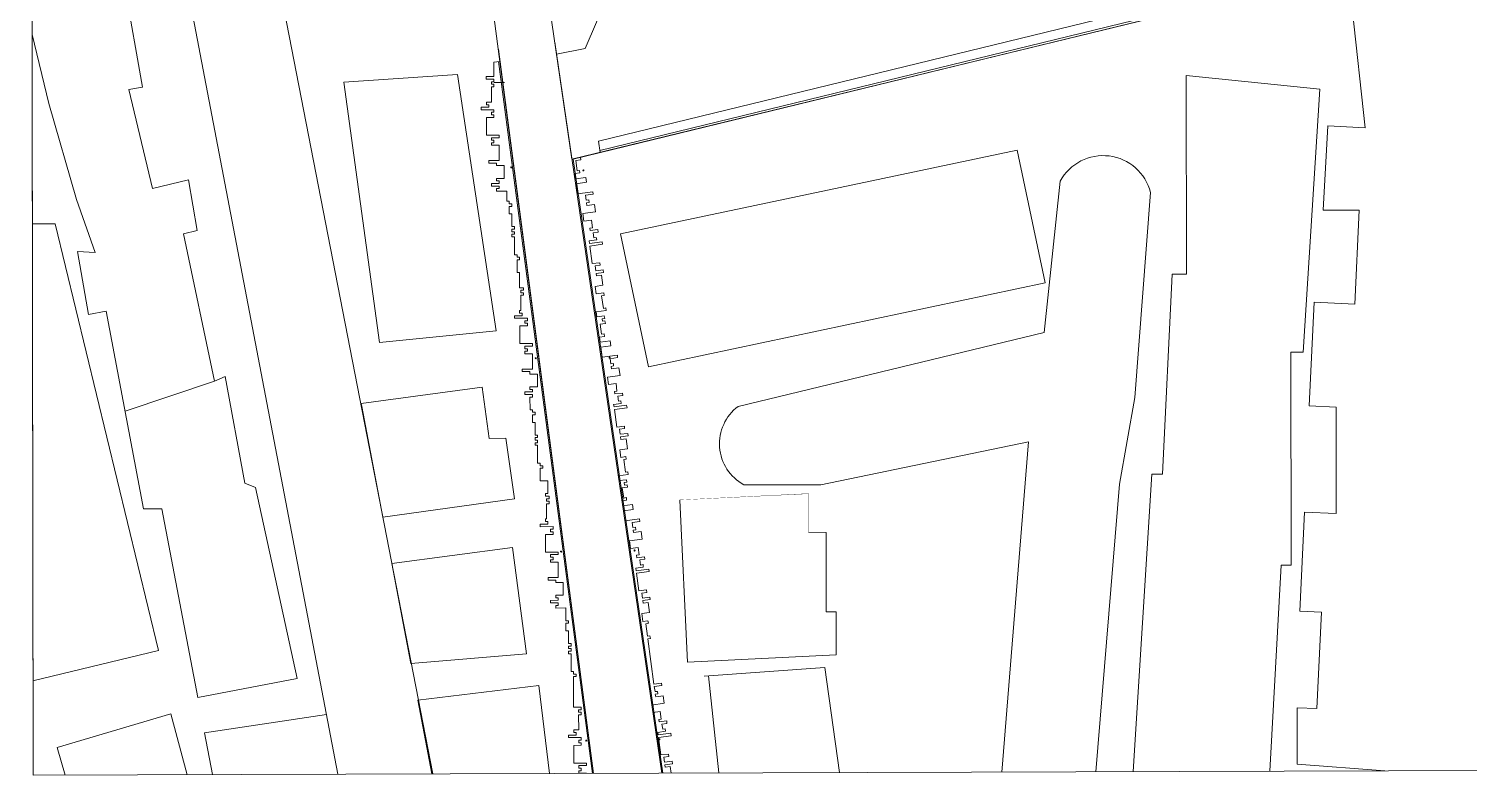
# Model space of a CAD drawing. Header units: metres. Extents: x -48 to 2360, y -1392 to 453.
# Drawn here: x 662.2 to 770, y -1069.7 to -1013.8 of the extents above; entities that cross this region are included whole.
import ezdxf

# ---------------------------------------------------------------- set-up
doc = ezdxf.new("R2010")
doc.units = ezdxf.units.M
doc.set_wipeout_variables(frame=1)
doc.layers.add('JARDINERAS', color=93, linetype='Continuous', lineweight=5, transparency=0.4)
doc.layers.add('TODO', color=210, linetype='Continuous', lineweight=5)

msp = doc.modelspace()

# ---------------------------------------------------------------- linework, layer by layer
at = {"layer": 'JARDINERAS', "transparency": 33554687, "flags": 128}
for points in [[(697.36, -1015.31), (704.49, -1069.54)], [(697.03, -1017.37), (697.02, -1016.28), (697.48, -1016.23)], [(704.4, -1069.54), (697.38, -1016.24)], [(697.82, -1018.86), (697.55, -1016.79)], [(696.45, -1017.56), (696.45, -1017.37)], [(696.45, -1017.37), (697.03, -1017.37)], [(697.03, -1017.56), (696.45, -1017.56)], [(696.84, -1017.94), (696.84, -1017.75)], [(696.84, -1017.75), (697.03, -1017.75)], [(697.03, -1017.75), (697.03, -1017.56)], [(697.43, -1017.81), (697.05, -1017.81)], [(697.81, -1017.81), (697.43, -1017.81)], [(697.03, -1017.94), (696.84, -1017.94)], [(696.84, -1019.28), (696.84, -1018.13)], [(696.84, -1018.13), (697.03, -1018.13)], [(697.03, -1018.13), (697.03, -1017.94)], [(696.08, -1019.85), (696.08, -1019.66)], [(696.08, -1019.66), (696.65, -1019.66)], [(697.03, -1019.85), (696.08, -1019.85)], [(696.46, -1019.47), (696.46, -1019.28)], [(696.46, -1019.28), (696.84, -1019.28)], [(696.65, -1019.47), (696.46, -1019.47)], [(696.65, -1019.66), (696.65, -1019.47)], [(696.84, -1020.23), (696.84, -1020.04)], [(696.84, -1020.04), (697.03, -1020.04)], [(697.03, -1020.04), (697.03, -1019.85)], [(696.46, -1021.75), (696.46, -1020.42)], [(696.46, -1020.42), (697.03, -1020.42)], [(697.03, -1020.23), (696.84, -1020.23)], [(697.03, -1020.42), (697.03, -1020.23)], [(697.41, -1021.75), (696.46, -1021.75)], [(696.84, -1022.13), (696.84, -1021.94)], [(696.84, -1021.94), (697.41, -1021.94)], [(697.03, -1022.13), (696.84, -1022.13)], [(697.03, -1022.32), (697.03, -1022.13)], [(697.41, -1021.94), (697.41, -1021.75)], [(696.84, -1022.51), (696.84, -1022.32)], [(696.84, -1022.32), (697.03, -1022.32)], [(697.41, -1022.51), (696.84, -1022.51)], [(697.41, -1023.65), (697.41, -1022.51)], [(696.65, -1023.85), (696.65, -1023.65)], [(696.65, -1023.65), (697.41, -1023.65)], [(697.22, -1023.84), (696.65, -1023.85)], [(697.23, -1024.03), (697.22, -1023.84)], [(697.8, -1024.03), (697.23, -1024.03)], [(697.8, -1024.99), (697.8, -1024.03)], [(702.96, -1023.54), (709.68, -1069.53)], [(703.53, -1023.61), (703.15, -1023.66)], [(703.15, -1023.66), (703.25, -1024.42)], [(703.31, -1023.45), (703.5, -1023.42)], [(703.5, -1023.42), (703.53, -1023.61)], [(696.85, -1025.56), (696.85, -1025.37)], [(696.85, -1025.37), (697.42, -1025.37)], [(697.23, -1024.99), (697.8, -1024.99)], [(697.23, -1025.18), (697.23, -1024.99)], [(697.42, -1025.18), (697.23, -1025.18)], [(697.42, -1025.37), (697.42, -1025.18)], [(703.47, -1024.58), (703.09, -1024.63)], [(703.09, -1024.63), (703.14, -1025.01)], [(703.14, -1025.01), (703.9, -1024.91)], [(703.95, -1025.28), (703.19, -1025.39)], [(703.19, -1025.39), (703.29, -1026.14)], [(703.25, -1024.42), (703.44, -1024.39)], [(703.44, -1024.39), (703.47, -1024.58)], [(703.9, -1024.91), (703.95, -1025.28)], [(697.42, -1025.56), (696.85, -1025.56)], [(697.23, -1025.94), (697.23, -1025.75)], [(697.23, -1025.75), (697.42, -1025.75)], [(697.99, -1025.94), (697.23, -1025.94)], [(697.42, -1025.75), (697.42, -1025.56)], [(697.99, -1026.7), (697.99, -1025.94)], [(703.29, -1026.14), (704.43, -1025.99)], [(704.45, -1026.18), (703.88, -1026.25)], [(703.88, -1026.25), (703.94, -1026.63)], [(704.43, -1025.99), (704.45, -1026.18)], [(698.18, -1026.7), (697.99, -1026.7)], [(698.18, -1026.89), (698.18, -1026.7)], [(698.37, -1026.89), (698.18, -1026.89)], [(698.18, -1027.65), (698.18, -1027.08)], [(698.18, -1027.08), (698.37, -1027.08)], [(698.37, -1027.08), (698.37, -1026.89)], [(704.63, -1027.5), (703.69, -1027.62)], [(703.94, -1026.63), (704.12, -1026.6)], [(704.15, -1026.79), (703.96, -1026.82)], [(703.96, -1026.82), (703.99, -1027.01)], [(703.99, -1027.01), (704.55, -1026.93)], [(704.12, -1026.6), (704.15, -1026.79)], [(704.55, -1026.93), (704.63, -1027.5)], [(698.37, -1027.65), (698.18, -1027.65)], [(698.37, -1028.6), (698.37, -1027.65)], [(698.56, -1028.6), (698.37, -1028.6)], [(698.56, -1028.79), (698.56, -1028.6)], [(703.69, -1027.62), (703.76, -1028.19)], [(703.76, -1028.19), (704.33, -1028.11)], [(704.4, -1028.68), (704.21, -1028.71)], [(704.33, -1028.11), (704.4, -1028.68)], [(698.37, -1028.98), (698.37, -1028.79)], [(698.37, -1028.79), (698.56, -1028.79)], [(698.56, -1028.98), (698.37, -1028.98)], [(698.37, -1029.36), (698.37, -1029.17)], [(698.37, -1029.17), (698.56, -1029.17)], [(698.57, -1029.36), (698.37, -1029.36)], [(698.56, -1029.17), (698.56, -1028.98)], [(698.57, -1030.7), (698.57, -1029.36)], [(704.72, -1029.6), (704.15, -1029.67)], [(704.15, -1029.67), (704.18, -1029.86)], [(704.18, -1029.86), (705.12, -1029.74)], [(704.21, -1028.71), (704.24, -1028.89)], [(704.24, -1028.89), (704.81, -1028.82)], [(704.83, -1029.01), (704.45, -1029.06)], [(704.45, -1029.06), (704.51, -1029.43)], [(704.51, -1029.43), (704.69, -1029.41)], [(704.69, -1029.41), (704.72, -1029.6)], [(704.81, -1028.82), (704.83, -1029.01)], [(705.12, -1029.74), (705.15, -1029.92)], [(698.76, -1030.7), (698.57, -1030.7)], [(698.76, -1030.89), (698.76, -1030.7)], [(705.15, -1029.92), (704.2, -1030.05)], [(704.2, -1030.05), (704.38, -1031.37)], [(698.95, -1030.89), (698.76, -1030.89)], [(698.76, -1032.03), (698.76, -1031.08)], [(698.76, -1031.08), (698.95, -1031.08)], [(698.95, -1031.08), (698.95, -1030.89)], [(704.38, -1031.37), (704.95, -1031.3)], [(704.97, -1031.48), (704.6, -1031.54)], [(704.6, -1031.54), (704.65, -1031.91)], [(704.65, -1031.91), (705.21, -1031.84)], [(704.95, -1031.3), (704.97, -1031.48)], [(705.21, -1031.84), (705.24, -1032.03)], [(698.95, -1032.03), (698.76, -1032.03)], [(698.95, -1033.17), (698.95, -1032.03)], [(705.18, -1032.99), (704.61, -1033.07)], [(705.24, -1032.03), (704.67, -1032.1)], [(704.67, -1032.1), (704.7, -1032.29)], [(704.7, -1032.29), (705.08, -1032.24)], [(705.08, -1032.24), (705.18, -1032.99)], [(699.24, -1033.17), (698.95, -1033.17)], [(699.05, -1033.55), (699.05, -1033.36)], [(699.05, -1033.36), (699.24, -1033.36)], [(699.24, -1033.55), (699.05, -1033.55)], [(699.05, -1034.88), (699.05, -1033.74)], [(699.05, -1033.74), (699.24, -1033.74)], [(699.24, -1033.36), (699.24, -1033.17)], [(699.24, -1033.74), (699.24, -1033.55)], [(704.61, -1033.07), (704.69, -1033.64)], [(704.69, -1033.64), (705.25, -1033.56)], [(705.28, -1033.75), (705.09, -1033.77)], [(705.09, -1033.77), (705.22, -1034.72)], [(705.25, -1033.56), (705.28, -1033.75)], [(698.95, -1034.88), (699.05, -1034.88)], [(698.95, -1035.07), (698.95, -1034.88)], [(699.14, -1035.07), (698.95, -1035.07)], [(699.14, -1035.27), (699.14, -1035.07)], [(705.43, -1034.88), (704.68, -1034.98)], [(704.68, -1034.98), (704.73, -1035.36)], [(705.22, -1034.72), (705.41, -1034.69)], [(705.41, -1034.69), (705.43, -1034.88)], [(698.57, -1035.46), (698.57, -1035.27)], [(698.57, -1035.27), (699.14, -1035.27)], [(699.53, -1035.45), (698.57, -1035.46)], [(698.96, -1037.36), (698.96, -1036.03)], [(698.96, -1036.03), (699.53, -1036.03)], [(699.34, -1035.65), (699.53, -1035.65)], [(699.34, -1035.84), (699.34, -1035.65)], [(699.53, -1035.84), (699.34, -1035.84)], [(699.53, -1035.65), (699.53, -1035.45)], [(699.53, -1036.03), (699.53, -1035.84)], [(704.73, -1035.36), (705.29, -1035.28)], [(705.37, -1035.85), (704.99, -1035.9)], [(704.99, -1035.9), (705.09, -1036.66)], [(705.32, -1035.47), (705.13, -1035.5)], [(705.13, -1035.5), (705.16, -1035.69)], [(705.16, -1035.69), (705.34, -1035.66)], [(705.29, -1035.28), (705.32, -1035.47)], [(705.34, -1035.66), (705.37, -1035.85)], [(705.31, -1036.82), (704.93, -1036.87)], [(704.93, -1036.87), (704.98, -1037.25)], [(704.98, -1037.25), (705.74, -1037.15)], [(705.09, -1036.66), (705.28, -1036.63)], [(705.28, -1036.63), (705.31, -1036.82)], [(705.74, -1037.15), (705.79, -1037.52)], [(699.91, -1037.36), (698.96, -1037.36)], [(699.34, -1037.74), (699.34, -1037.55)], [(699.34, -1037.55), (699.91, -1037.55)], [(699.53, -1037.74), (699.34, -1037.74)], [(699.34, -1038.12), (699.34, -1037.93)], [(699.34, -1037.93), (699.53, -1037.93)], [(699.91, -1038.12), (699.34, -1038.12)], [(699.53, -1037.93), (699.53, -1037.74)], [(699.91, -1037.55), (699.91, -1037.36)], [(699.91, -1039.26), (699.91, -1038.12)], [(705.79, -1037.52), (705.03, -1037.62)], [(705.03, -1037.62), (705.13, -1038.38)], [(705.13, -1038.38), (706.27, -1038.23)], [(706.27, -1038.23), (706.29, -1038.41)], [(699.15, -1039.45), (699.15, -1039.26)], [(699.15, -1039.26), (699.91, -1039.26)], [(699.72, -1039.45), (699.15, -1039.45)], [(699.72, -1039.64), (699.72, -1039.45)], [(706.29, -1038.41), (705.73, -1038.49)], [(705.73, -1038.49), (705.78, -1038.87)], [(705.78, -1038.87), (705.97, -1038.84)], [(705.99, -1039.03), (705.8, -1039.06)], [(705.8, -1039.06), (705.83, -1039.25)], [(705.83, -1039.25), (706.39, -1039.17)], [(705.97, -1038.84), (705.99, -1039.03)], [(706.39, -1039.17), (706.47, -1039.74)], [(700.29, -1039.64), (699.72, -1039.64)], [(700.29, -1040.59), (700.29, -1039.64)], [(706.47, -1039.74), (705.53, -1039.86)], [(705.53, -1039.86), (705.6, -1040.43)], [(705.6, -1040.43), (706.17, -1040.35)], [(706.17, -1040.35), (706.24, -1040.92)], [(699.34, -1041.17), (699.34, -1040.98)], [(699.34, -1040.98), (699.91, -1040.98)], [(699.91, -1041.17), (699.34, -1041.17)], [(699.72, -1040.6), (700.29, -1040.59)], [(699.72, -1040.79), (699.72, -1040.6)], [(699.91, -1040.79), (699.72, -1040.79)], [(699.73, -1042.31), (699.72, -1041.36)], [(699.72, -1041.36), (699.91, -1041.36)], [(699.91, -1040.98), (699.91, -1040.79)], [(699.91, -1041.36), (699.91, -1041.17)], [(706.24, -1040.92), (706.06, -1040.94)], [(706.06, -1040.94), (706.08, -1041.13)], [(706.08, -1041.13), (706.65, -1041.06)], [(706.67, -1041.25), (706.3, -1041.3)], [(706.3, -1041.3), (706.35, -1041.67)], [(706.65, -1041.06), (706.67, -1041.25)], [(699.92, -1042.31), (699.73, -1042.31)], [(699.92, -1042.5), (699.92, -1042.31)], [(700.11, -1042.5), (699.92, -1042.5)], [(699.92, -1043.26), (699.92, -1042.69)], [(699.92, -1042.69), (700.11, -1042.69)], [(700.11, -1042.69), (700.11, -1042.5)], [(706.56, -1041.84), (705.99, -1041.91)], [(705.99, -1041.91), (706.02, -1042.1)], [(706.02, -1042.1), (706.96, -1041.97)], [(706.99, -1042.16), (706.05, -1042.29)], [(706.05, -1042.29), (706.22, -1043.61)], [(706.35, -1041.67), (706.54, -1041.65)], [(706.54, -1041.65), (706.56, -1041.84)], [(706.96, -1041.97), (706.99, -1042.16)], [(700.11, -1043.26), (699.92, -1043.26)], [(700.11, -1044.21), (700.11, -1043.26)], [(706.22, -1043.61), (706.79, -1043.53)], [(706.81, -1043.72), (706.44, -1043.77)], [(706.44, -1043.77), (706.49, -1044.15)], [(706.79, -1043.53), (706.81, -1043.72)], [(700.3, -1044.21), (700.11, -1044.21)], [(700.11, -1044.59), (700.11, -1044.4)], [(700.11, -1044.4), (700.3, -1044.4)], [(700.3, -1044.59), (700.11, -1044.59)], [(700.11, -1044.97), (700.11, -1044.78)], [(700.11, -1044.78), (700.3, -1044.78)], [(700.3, -1044.4), (700.3, -1044.21)], [(700.3, -1044.78), (700.3, -1044.59)], [(706.49, -1044.15), (707.05, -1044.08)], [(707.08, -1044.26), (706.51, -1044.34)], [(706.51, -1044.34), (706.54, -1044.53)], [(706.54, -1044.53), (706.92, -1044.48)], [(706.92, -1044.48), (707.02, -1045.23)], [(707.05, -1044.08), (707.08, -1044.26)], [(700.3, -1044.97), (700.11, -1044.97)], [(700.3, -1046.31), (700.3, -1044.97)], [(707.02, -1045.23), (706.45, -1045.31)], [(706.45, -1045.31), (706.53, -1045.88)], [(706.53, -1045.88), (706.91, -1045.82)], [(706.91, -1045.82), (706.93, -1046.01)], [(700.49, -1046.31), (700.3, -1046.31)], [(700.49, -1046.5), (700.49, -1046.31)], [(700.68, -1046.5), (700.49, -1046.5)], [(700.49, -1046.69), (700.68, -1046.69)], [(700.49, -1047.64), (700.49, -1046.69)], [(700.68, -1046.69), (700.68, -1046.5)], [(706.93, -1046.01), (706.74, -1046.04)], [(706.74, -1046.04), (706.87, -1046.98)], [(706.87, -1046.98), (707.06, -1046.96)], [(707.06, -1046.96), (707.08, -1047.15)], [(701.07, -1047.64), (700.49, -1047.64)], [(701.07, -1048.59), (701.07, -1047.64)], [(707.08, -1047.15), (706.33, -1047.25)], [(706.39, -1047.62), (706.95, -1047.55)], [(706.97, -1047.74), (706.78, -1047.76)], [(706.78, -1047.76), (706.81, -1047.95)], [(706.81, -1047.95), (707, -1047.93)], [(706.95, -1047.55), (706.97, -1047.74)], [(707, -1047.93), (707.02, -1048.11)], [(700.88, -1048.78), (700.88, -1048.59)], [(700.88, -1048.59), (701.07, -1048.59)], [(701.16, -1048.78), (700.88, -1048.78)], [(700.97, -1049.16), (700.97, -1048.97)], [(700.97, -1048.97), (701.16, -1048.97)], [(701.16, -1049.16), (700.97, -1049.16)], [(701.16, -1048.97), (701.16, -1048.78)], [(701.16, -1049.35), (701.16, -1049.16)], [(706.96, -1049.08), (706.61, -1049.13)], [(707.02, -1048.11), (706.64, -1048.16)], [(706.64, -1048.16), (706.75, -1048.92)], [(706.75, -1048.92), (706.94, -1048.89)], [(706.94, -1048.89), (706.96, -1049.08)], [(700.97, -1049.35), (701.16, -1049.35)], [(700.97, -1050.49), (700.97, -1049.35)], [(706.66, -1049.51), (707.39, -1049.41)], [(707.44, -1049.79), (706.72, -1049.88)], [(707.39, -1049.41), (707.44, -1049.79)], [(700.5, -1051.07), (700.5, -1050.87)], [(700.5, -1050.87), (701.07, -1050.87)], [(701.45, -1051.06), (700.5, -1051.07)], [(700.88, -1050.68), (700.88, -1050.49)], [(700.88, -1050.49), (700.97, -1050.49)], [(701.07, -1050.68), (700.88, -1050.68)], [(701.07, -1050.87), (701.07, -1050.68)], [(701.26, -1051.44), (701.26, -1051.25)], [(701.26, -1051.25), (701.45, -1051.25)], [(701.45, -1051.25), (701.45, -1051.06)], [(706.83, -1050.64), (707.92, -1050.49)], [(707.94, -1050.68), (707.38, -1050.76)], [(707.38, -1050.76), (707.43, -1051.13)], [(707.43, -1051.13), (707.62, -1051.11)], [(707.64, -1051.3), (707.45, -1051.32)], [(707.45, -1051.32), (707.48, -1051.51)], [(707.62, -1051.11), (707.64, -1051.3)], [(707.92, -1050.49), (707.94, -1050.68)], [(700.88, -1052.97), (700.88, -1051.64)], [(700.88, -1051.64), (701.45, -1051.64)], [(701.45, -1051.44), (701.26, -1051.44)], [(701.45, -1051.64), (701.45, -1051.44)], [(708.12, -1052), (707.18, -1052.13)], [(707.18, -1052.13), (707.26, -1052.69)], [(707.48, -1051.51), (708.05, -1051.43)], [(708.05, -1051.43), (708.12, -1052)], [(701.83, -1052.97), (700.88, -1052.97)], [(701.26, -1053.35), (701.26, -1053.16)], [(701.26, -1053.16), (701.84, -1053.16)], [(701.45, -1053.35), (701.26, -1053.35)], [(701.45, -1053.54), (701.45, -1053.35)], [(701.84, -1053.16), (701.83, -1052.97)], [(707.26, -1052.69), (707.82, -1052.62)], [(707.9, -1053.18), (707.71, -1053.21)], [(707.71, -1053.21), (707.73, -1053.4)], [(707.73, -1053.4), (708.3, -1053.32)], [(707.82, -1052.62), (707.9, -1053.18)], [(708.3, -1053.32), (708.33, -1053.51)], [(701.26, -1053.73), (701.26, -1053.54)], [(701.26, -1053.54), (701.45, -1053.54)], [(701.84, -1053.73), (701.26, -1053.73)], [(701.84, -1054.87), (701.84, -1053.73)], [(708.21, -1054.1), (707.65, -1054.18)], [(707.65, -1054.18), (707.67, -1054.37)], [(707.67, -1054.37), (708.62, -1054.24)], [(708.64, -1054.43), (707.7, -1054.55)], [(707.7, -1054.55), (707.88, -1055.88)], [(708.33, -1053.51), (707.95, -1053.56)], [(707.95, -1053.56), (708, -1053.94)], [(708, -1053.94), (708.19, -1053.91)], [(708.19, -1053.91), (708.21, -1054.1)], [(708.62, -1054.24), (708.64, -1054.43)], [(701.08, -1055.06), (701.08, -1054.87)], [(701.08, -1054.87), (701.84, -1054.87)], [(701.65, -1055.06), (701.08, -1055.06)], [(701.65, -1055.25), (701.65, -1055.06)], [(702.22, -1055.25), (701.65, -1055.25)], [(702.22, -1056.2), (702.22, -1055.25)], [(701.27, -1056.59), (701.84, -1056.58)], [(701.27, -1056.78), (701.27, -1056.59)], [(701.65, -1056.39), (701.65, -1056.2)], [(701.65, -1056.2), (702.22, -1056.2)], [(701.84, -1056.39), (701.65, -1056.39)], [(701.84, -1056.58), (701.84, -1056.39)], [(707.88, -1055.88), (708.44, -1055.8)], [(708.47, -1055.99), (708.09, -1056.04)], [(708.09, -1056.04), (708.14, -1056.42)], [(708.14, -1056.42), (708.71, -1056.34)], [(708.73, -1056.53), (708.17, -1056.6)], [(708.17, -1056.6), (708.19, -1056.79)], [(708.44, -1055.8), (708.47, -1055.99)], [(708.71, -1056.34), (708.73, -1056.53)], [(701.84, -1056.77), (701.27, -1056.78)], [(701.65, -1057.16), (701.65, -1056.97)], [(701.65, -1056.97), (701.84, -1056.97)], [(702.41, -1057.15), (701.65, -1057.16)], [(701.84, -1056.97), (701.84, -1056.77)], [(702.41, -1058.11), (702.41, -1057.15)], [(708.67, -1057.5), (708.1, -1057.57)], [(708.1, -1057.57), (708.18, -1058.16)], [(708.19, -1056.79), (708.57, -1056.74)], [(708.57, -1056.74), (708.67, -1057.5)], [(702.6, -1058.11), (702.41, -1058.11)], [(702.41, -1058.87), (702.41, -1058.3)], [(702.41, -1058.3), (702.6, -1058.3)], [(702.6, -1058.87), (702.41, -1058.87)], [(702.6, -1058.3), (702.6, -1058.11)], [(702.61, -1059.82), (702.6, -1058.87)], [(708.18, -1058.16), (708.56, -1058.11)], [(708.59, -1058.3), (708.4, -1058.33)], [(708.4, -1058.33), (708.53, -1059.27)], [(708.56, -1058.11), (708.59, -1058.3)], [(702.8, -1059.82), (702.61, -1059.82)], [(702.8, -1060.01), (702.8, -1059.82)], [(708.53, -1059.27), (708.71, -1059.25)], [(708.74, -1059.43), (708.55, -1059.46)], [(708.55, -1059.46), (709.01, -1062.86)], [(708.71, -1059.25), (708.74, -1059.43)], [(702.61, -1060.2), (702.61, -1060.01)], [(702.61, -1060.01), (702.8, -1060.01)], [(702.8, -1060.2), (702.61, -1060.2)], [(702.61, -1060.58), (702.61, -1060.39)], [(702.61, -1060.39), (702.8, -1060.39)], [(702.8, -1060.58), (702.61, -1060.58)], [(702.8, -1060.39), (702.8, -1060.2)], [(702.8, -1061.91), (702.8, -1060.58)], [(702.99, -1061.91), (702.8, -1061.91)], [(702.99, -1062.1), (702.99, -1061.91)], [(703.18, -1062.1), (702.99, -1062.1)], [(703.18, -1062.29), (703.18, -1062.1)], [(702.99, -1062.29), (703.18, -1062.29)], [(702.99, -1064.58), (702.99, -1062.29)], [(709.01, -1062.86), (709.57, -1062.78)], [(709.6, -1062.97), (709.03, -1063.04)], [(709.03, -1063.04), (709.09, -1063.42)], [(709.57, -1062.78), (709.6, -1062.97)], [(709.09, -1063.42), (709.27, -1063.4)], [(709.3, -1063.59), (709.11, -1063.61)], [(709.11, -1063.61), (709.14, -1063.8)], [(709.14, -1063.8), (709.7, -1063.72)], [(709.27, -1063.4), (709.3, -1063.59)], [(709.7, -1063.72), (709.78, -1064.29)], [(703.56, -1064.58), (702.99, -1064.58)], [(703.37, -1064.96), (703.37, -1064.77)], [(703.37, -1064.77), (703.56, -1064.77)], [(703.56, -1064.96), (703.37, -1064.96)], [(703.38, -1066.29), (703.37, -1065.15)], [(703.37, -1065.15), (703.57, -1065.15)], [(703.56, -1064.77), (703.56, -1064.58)], [(703.57, -1065.15), (703.56, -1064.96)], [(709.78, -1064.29), (708.84, -1064.42)], [(708.92, -1064.98), (709.48, -1064.91)], [(709.48, -1064.91), (709.55, -1065.47)], [(703, -1066.48), (703, -1066.29)], [(703, -1066.29), (703.38, -1066.29)], [(709.87, -1066.39), (709.3, -1066.47)], [(709.55, -1065.47), (709.36, -1065.5)], [(709.36, -1065.5), (709.39, -1065.69)], [(709.39, -1065.69), (709.96, -1065.61)], [(709.98, -1065.8), (709.6, -1065.85)], [(709.6, -1065.85), (709.66, -1066.23)], [(709.66, -1066.23), (709.84, -1066.2)], [(709.84, -1066.2), (709.87, -1066.39)], [(709.96, -1065.61), (709.98, -1065.8)], [(702.62, -1066.86), (702.62, -1066.67)], [(702.62, -1066.67), (703.19, -1066.67)], [(703.57, -1066.86), (702.62, -1066.86)], [(703.19, -1066.48), (703, -1066.48)], [(703, -1067.44), (703.57, -1067.43)], [(703, -1068.77), (703, -1067.44)], [(703.19, -1066.67), (703.19, -1066.48)], [(703.38, -1067.05), (703.57, -1067.05)], [(703.38, -1067.24), (703.38, -1067.05)], [(703.57, -1067.24), (703.38, -1067.24)], [(703.57, -1067.05), (703.57, -1066.86)], [(703.57, -1067.43), (703.57, -1067.24)], [(709.3, -1066.47), (709.33, -1066.66)], [(709.33, -1066.66), (710.27, -1066.53)], [(710.3, -1066.72), (709.35, -1066.84)], [(709.35, -1066.84), (709.53, -1068.16)], [(710.27, -1066.53), (710.3, -1066.72)], [(709.53, -1068.16), (710.1, -1068.09)], [(710.12, -1068.28), (709.75, -1068.33)], [(709.75, -1068.33), (709.8, -1068.71)], [(710.1, -1068.09), (710.12, -1068.28)], [(703.95, -1068.77), (703, -1068.77)], [(703.38, -1069.15), (703.38, -1068.96)], [(703.38, -1068.96), (703.95, -1068.96)], [(703.57, -1069.15), (703.38, -1069.15)], [(703.38, -1069.34), (703.57, -1069.34)], [(703.38, -1069.53), (703.38, -1069.34)], [(703.95, -1069.53), (703.38, -1069.53)], [(703.57, -1069.34), (703.57, -1069.15)], [(703.95, -1068.96), (703.95, -1068.77)], [(703.95, -1069.54), (703.95, -1069.53)], [(709.8, -1068.71), (710.36, -1068.63)], [(710.39, -1068.82), (709.82, -1068.89)], [(709.82, -1068.89), (709.85, -1069.08)], [(709.85, -1069.08), (710.23, -1069.03)], [(710.23, -1069.03), (710.29, -1069.52)], [(710.36, -1068.63), (710.39, -1068.82)]]:
    msp.add_lwpolyline(points, dxfattribs=at)
at = {"layer": 'JARDINERAS', "transparency": 33554687}
for centre, major_axis, start_param, end_param in [((698.33, -1024.17), (-0.027, 0.0269), 3.926991, 10.210176), ((703.73, -1024.39), (-0.027, 0.0269), 3.926991, 10.210176), ((705.68, -1038.41), (0.0269, 0.027), 5.497787, 11.780972), ((700.16, -1038.45), (0.0269, 0.027), 5.497787, 11.780972), ((702.05, -1052.93), (0.0269, 0.027), 5.497787, 11.780972), ((707.56, -1052.85), (0.0269, 0.027), 5.497787, 11.780972), ((703.94, -1067.08), (0.0269, 0.027), 5.497787, 11.780972), ((709.41, -1066.99), (0.0269, 0.027), 5.497787, 11.780972)]:
    msp.add_ellipse(centre, major_axis=major_axis, ratio=1, start_param=start_param, end_param=end_param, dxfattribs=at)
at = {"layer": 'TODO', "transparency": 33554687}
for p, q in [((667.06, -939.02), (692.46, -1069.58)), ((694.98, -997.24), (704.49, -1069.54)), ((689.39, -1053.82), (690.81, -1061.3)), ((691.34, -1064.06), (692.39, -1069.58))]:
    msp.add_line(p, q, dxfattribs=at)
at = {"layer": 'TODO', "ltscale": 7, "transparency": 33554687}
for p, q in [((706.76, -1008.49), (703.86, -1015.26)), ((704.86, -1022.2), (755.95, -1009.74)), ((703.86, -1015.26), (701.72, -1015.69)), ((704.86, -1022.2), (704.98, -1023.05))]:
    msp.add_line(p, q, dxfattribs=at)
at = {"layer": 'TODO', "ltscale": 0.05, "transparency": 33554687}
for p, q in [((704.96, -1022.9), (760.96, -1009.24)), ((702.96, -1023.54), (761.1, -1009.36)), ((704.98, -1023.05), (761.1, -1009.36))]:
    msp.add_line(p, q, dxfattribs=at)
at = {"layer": 'TODO', "ltscale": 7, "transparency": 33554687}
msp.add_lwpolyline([(702.87, -1023.56), (691.01, -942.5), (736.52, -937.11), (736.52, -939.36), (735.09, -975.16), (735.25, -993.09), (754.47, -989.95), (761.96, -991.07), (761.1, -1009.36)], close=True, dxfattribs=at)
at = {"layer": 'TODO', "transparency": 33554687, "flags": 128}
for points in [[(662.53, -1069.67), (662.36, -949.34), (685.34, -1069.6)], [(669.4, -1010.64), (670.71, -1018.15)], [(762.26, -1021.2), (761.27, -1012.26)], [(667.18, -1030.54), (665.78, -1026.57), (663.7, -1019.37), (662.45, -1014.21)], [(702.56, -1021.43), (701.59, -1014.78)], [(685.8, -1017.79), (694.29, -1017.2)], [(688.46, -1037.27), (685.8, -1017.79)], [(694.29, -1017.2), (697.19, -1036.4)], [(748.86, -1017.29), (758.85, -1018.3)], [(748.88, -1032.17), (748.86, -1017.29)], [(670.71, -1018.15), (669.7, -1018.33)], [(669.7, -1018.33), (671.46, -1025.74)], [(758.85, -1018.3), (757.61, -1038)], [(759.11, -1027.36), (759.45, -1021.05), (762.26, -1021.2)], [(709.59, -1069.53), (702.56, -1021.43)], [(706.51, -1029.15), (736.2, -1022.87)], [(736.2, -1022.87), (738.3, -1032.82)], [(671.46, -1025.74), (674.16, -1025.1)], [(674.16, -1025.1), (674.82, -1028.9)], [(761.81, -1027.36), (759.11, -1027.36)], [(761.48, -1034.41), (761.81, -1027.36)], [(662.47, -1028.4), (664.18, -1028.4)], [(664.18, -1028.4), (671.92, -1060.33)], [(674.82, -1028.9), (673.8, -1029.15)], [(673.8, -1029.15), (676.11, -1040.17)], [(708.61, -1039.09), (706.51, -1029.15)], [(665.85, -1030.47), (667.18, -1030.54)], [(666.67, -1035.18), (665.85, -1030.47)], [(738.3, -1032.82), (708.61, -1039.09)], [(747.09, -1047.13), (747.81, -1032.17)], [(747.81, -1032.17), (748.88, -1032.17)], [(668, -1034.93), (666.67, -1035.18)], [(670.79, -1049.72), (668, -1034.93)], [(758.07, -1042.02), (758.43, -1034.26)], [(758.43, -1034.26), (761.48, -1034.41)], [(697.19, -1036.4), (688.46, -1037.27)], [(756.68, -1038), (756.7, -1053.96)], [(757.61, -1038), (756.68, -1038)], [(676.11, -1040.17), (669.41, -1042.41)], [(676.11, -1040.17), (676.9, -1039.83)], [(676.9, -1039.83), (678.37, -1047.81)], [(687.1, -1041.84), (696.14, -1040.61)], [(696.14, -1040.61), (696.66, -1044.46)], [(688.72, -1050.35), (687.13, -1042.07), (687.1, -1041.84)], [(760.07, -1042.11), (758.07, -1042.02)], [(760.08, -1050.08), (760.07, -1042.11)], [(696.66, -1044.46), (697.93, -1044.45)], [(697.93, -1044.45), (698.56, -1048.99)], [(678.37, -1047.81), (679.18, -1048.14)], [(744.87, -1069.41), (746.29, -1047.13)], [(746.29, -1047.13), (747.09, -1047.13)], [(679.18, -1048.14), (682.29, -1062.43)], [(698.56, -1048.99), (688.72, -1050.35)], [(720.56, -1048.61), (710.95, -1049.07)], [(710.95, -1049.07), (711.53, -1061.2)], [(720.56, -1051.51), (720.56, -1048.61)], [(672.17, -1049.72), (670.79, -1049.72)], [(674.87, -1063.85), (672.17, -1049.72)], [(757.36, -1057.39), (757.7, -1049.97)], [(757.7, -1049.97), (760.08, -1050.08)], [(721.9, -1051.51), (720.56, -1051.51)], [(689.39, -1053.82), (698.42, -1052.63)], [(698.42, -1052.63), (699.47, -1060.59)], [(755.96, -1053.96), (755.11, -1069.38)], [(756.7, -1053.96), (755.96, -1053.96)], [(722.64, -1057.43), (721.91, -1057.43)], [(758.98, -1057.47), (757.36, -1057.39)], [(758.64, -1064.69), (758.98, -1057.47)], [(671.92, -1060.33), (662.52, -1062.61)], [(699.47, -1060.59), (690.81, -1061.3)], [(711.53, -1061.2), (722.64, -1060.67)], [(712.76, -1062.25), (721.81, -1061.62)], [(721.81, -1061.62), (722.9, -1069.48)], [(682.29, -1062.43), (674.87, -1063.85)], [(691.34, -1064.06), (700.39, -1062.96)], [(700.39, -1062.96), (701.19, -1069.55)], [(713.87, -1069.51), (713.09, -1062.23)], [(664.33, -1067.59), (672.83, -1065.09)], [(672.83, -1065.09), (674.07, -1069.64)], [(675.36, -1066.51), (684.49, -1065.14)], [(757.15, -1064.62), (758.64, -1064.69)], [(757.16, -1068.84), (757.15, -1064.62)], [(675.95, -1069.63), (675.36, -1066.51)], [(664.94, -1069.67), (664.33, -1067.59)], [(763.71, -1069.35), (757.16, -1068.84)]]:
    msp.add_lwpolyline(points, dxfattribs=at)

# ---------------------------------------------------------------- next in the draw order: wipeouts: each hides what was drawn before it
at = {"transparency": 33554687}
msp.add_wipeout([(711.53, -1061.2), (722.64, -1060.67), (722.64, -1057.43), (721.91, -1057.43), (721.9, -1051.51), (720.56, -1051.51), (720.56, -1048.61), (710.95, -1049.07)], dxfattribs=at).dxf.layer = 'TODO'

# ---------------------------------------------------------------- next in the draw order: linework, layer by layer
at = {"layer": 'TODO', "transparency": 33554687}
for p, q in [((710.95, -1049.07), (711.53, -1061.2)), ((722.64, -1057.43), (721.91, -1057.43)), ((722.64, -1060.67), (711.53, -1061.2))]:
    msp.add_line(p, q, dxfattribs=at)
msp.add_lwpolyline([(982.53, -1068.66), (982.53, -838.66), (662.21, -839.11), (662.33, -929.63), (662.53, -1069.67)], close=True, dxfattribs=at)
at = {"layer": 'TODO', "transparency": 33554687, "flags": 128}
msp.add_lwpolyline([(735.04, -1069.44), (737.05, -1044.72), (721.49, -1047.93), (715.74, -1047.93, -0.546309), (715.31, -1042.06), (738.22, -1036.53), (739.42, -1025.19, -0.681777), (746.18, -1026.04), (745, -1041.4), (743.85, -1047.89), (742.09, -1069.42)], format="xyb", dxfattribs=at)
for points in [[(721.91, -1057.43), (721.9, -1051.51)], [(722.64, -1060.67), (722.64, -1057.43)]]:
    msp.add_lwpolyline(points, dxfattribs=at)

doc.saveas('drawing.dxf')
